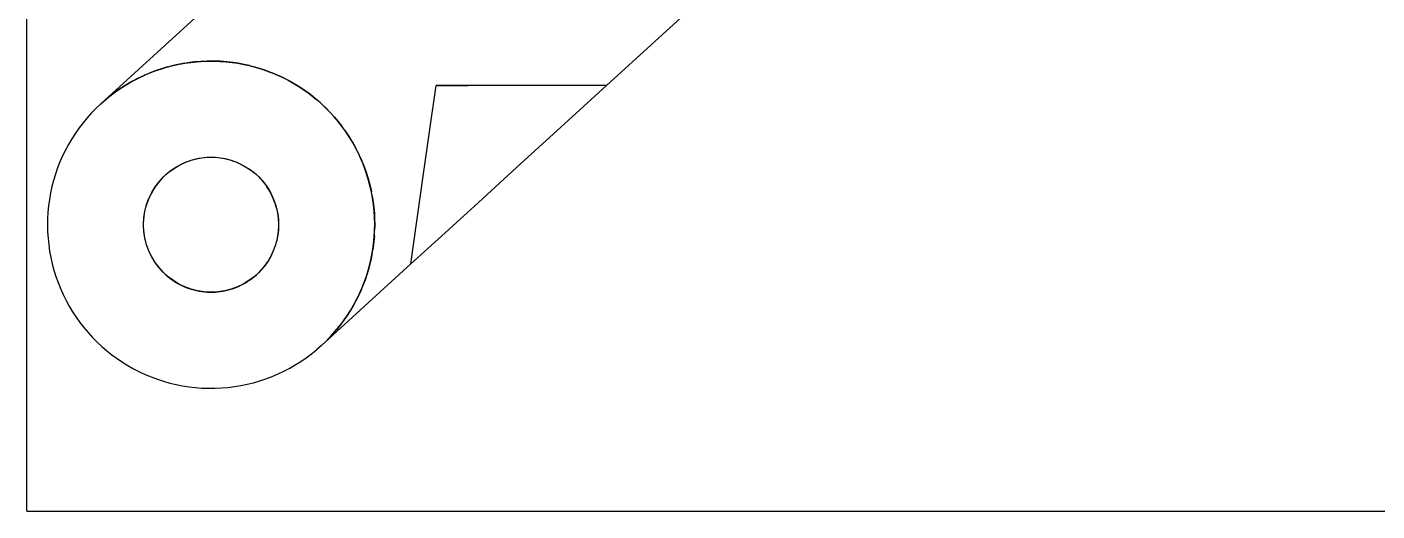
# Model space of a CAD drawing. Header units: millimetres. Extents: x -70 to 246, y -216 to 66.
# Drawn here: x -66 to 0, y -66 to -42.3 of the extents above; entities that cross this region are included whole.
import ezdxf

# ---------------------------------------------------------------- set-up
doc = ezdxf.new("R2010")
doc.units = ezdxf.units.MM
doc.layers.add('TOP_XY', color=7, linetype='Continuous')

msp = doc.modelspace()

# ---------------------------------------------------------------- linework, layer by layer
msp.add_circle((-57, -52), 3.3)
at = {"layer": 'TOP_XY'}
for p, q in [((-66, -66), (-66, 0)), ((-62.392, -46.09), (-43.017, -28.415)), ((-24.926, -33.568), (-37.676, -45.2)), ((-59.13, -44.289), (-58.849, -44.217)), ((-58.766, -44.197), (-59.075, -44.274)), ((-58.849, -44.217), (-59.075, -44.274)), ((-58.849, -44.217), (-58.567, -44.155)), ((-58.849, -44.217), (-58.766, -44.197)), ((-58.454, -44.133), (-58.766, -44.197)), ((-58.567, -44.155), (-58.766, -44.197)), ((-58.567, -44.155), (-58.282, -44.103)), ((-58.567, -44.155), (-58.454, -44.133)), ((-58.141, -44.082), (-58.454, -44.133)), ((-58.282, -44.103), (-58.454, -44.133)), ((-58.282, -44.103), (-57.996, -44.062)), ((-58.282, -44.103), (-58.141, -44.082)), ((-57.825, -44.043), (-58.141, -44.082)), ((-57.996, -44.062), (-58.141, -44.082)), ((-57.996, -44.062), (-57.708, -44.031)), ((-57.996, -44.062), (-57.825, -44.043)), ((-57.508, -44.016), (-57.825, -44.043)), ((-57.708, -44.031), (-57.825, -44.043)), ((-57.708, -44.031), (-57.419, -44.011)), ((-57.708, -44.031), (-57.508, -44.016)), ((-57.19, -44.002), (-57.508, -44.016)), ((-57.419, -44.011), (-57.508, -44.016)), ((-57.419, -44.011), (-57.13, -44.001)), ((-57.419, -44.011), (-57.19, -44.002)), ((-57.13, -44.001), (-57.19, -44.002)), ((-56.872, -44.001), (-57.19, -44.002)), ((-57.13, -44.001), (-56.841, -44.002)), ((-57.13, -44.001), (-56.872, -44.001)), ((-56.841, -44.002), (-56.872, -44.001)), ((-56.554, -44.012), (-56.872, -44.001)), ((-56.841, -44.002), (-56.552, -44.013)), ((-56.841, -44.002), (-56.554, -44.012)), ((-56.552, -44.013), (-56.554, -44.012)), ((-56.237, -44.036), (-56.554, -44.012)), ((-56.552, -44.013), (-56.263, -44.034)), ((-56.263, -44.034), (-55.976, -44.066)), ((-56.263, -44.034), (-56.237, -44.036)), ((-55.976, -44.066), (-56.237, -44.036)), ((-55.921, -44.073), (-56.237, -44.036)), ((-55.976, -44.066), (-55.69, -44.108)), ((-55.976, -44.066), (-55.921, -44.073)), ((-55.69, -44.108), (-55.921, -44.073)), ((-55.606, -44.122), (-55.921, -44.073)), ((-55.69, -44.108), (-55.405, -44.161)), ((-55.69, -44.108), (-55.606, -44.122)), ((-55.405, -44.161), (-55.606, -44.122)), ((-55.294, -44.184), (-55.606, -44.122)), ((-55.405, -44.161), (-55.123, -44.223)), ((-55.405, -44.161), (-55.294, -44.184)), ((-55.123, -44.223), (-55.294, -44.184)), ((-54.985, -44.258), (-55.294, -44.184)), ((-60.56, -44.836), (-60.842, -44.983)), ((-60.74, -44.928), (-60.482, -44.797)), ((-60.74, -44.928), (-60.56, -44.836)), ((-60.272, -44.7), (-60.56, -44.836)), ((-60.482, -44.797), (-60.56, -44.836)), ((-60.482, -44.797), (-60.219, -44.676)), ((-60.482, -44.797), (-60.272, -44.7)), ((-59.98, -44.576), (-60.272, -44.7)), ((-60.219, -44.676), (-60.272, -44.7)), ((-60.219, -44.676), (-59.952, -44.565)), ((-60.219, -44.676), (-59.98, -44.576)), ((-59.682, -44.463), (-59.98, -44.576)), ((-59.952, -44.565), (-59.98, -44.576)), ((-59.952, -44.565), (-59.681, -44.463)), ((-59.952, -44.565), (-59.682, -44.463)), ((-59.38, -44.362), (-59.682, -44.463)), ((-59.681, -44.463), (-59.682, -44.463)), ((-59.681, -44.463), (-59.407, -44.371)), ((-59.407, -44.371), (-59.13, -44.289)), ((-59.407, -44.371), (-59.38, -44.362)), ((-59.075, -44.274), (-59.38, -44.362)), ((-59.13, -44.289), (-59.38, -44.362)), ((-59.13, -44.289), (-59.075, -44.274)), ((-55.123, -44.223), (-54.843, -44.296)), ((-55.123, -44.223), (-54.985, -44.258)), ((-54.843, -44.296), (-54.985, -44.258)), ((-54.679, -44.344), (-54.985, -44.258)), ((-54.843, -44.296), (-54.566, -44.379)), ((-54.843, -44.296), (-54.679, -44.344)), ((-54.566, -44.379), (-54.679, -44.344)), ((-54.376, -44.442), (-54.679, -44.344)), ((-54.566, -44.379), (-54.292, -44.472)), ((-54.566, -44.379), (-54.376, -44.442)), ((-54.292, -44.472), (-54.376, -44.442)), ((-54.078, -44.553), (-54.376, -44.442)), ((-54.292, -44.472), (-54.021, -44.575)), ((-54.292, -44.472), (-54.078, -44.553)), ((-54.021, -44.575), (-54.078, -44.553)), ((-53.784, -44.675), (-54.078, -44.553)), ((-54.021, -44.575), (-53.755, -44.688)), ((-54.021, -44.575), (-53.784, -44.675)), ((-53.755, -44.688), (-53.784, -44.675)), ((-53.495, -44.808), (-53.784, -44.675)), ((-53.493, -44.81), (-53.755, -44.688)), ((-53.755, -44.688), (-53.495, -44.808)), ((-53.493, -44.81), (-53.495, -44.808)), ((-53.212, -44.953), (-53.495, -44.808)), ((-53.493, -44.81), (-53.235, -44.941)), ((-61.65, -45.49), (-61.905, -45.68)), ((-61.72, -45.541), (-61.483, -45.374)), ((-61.72, -45.541), (-61.65, -45.49)), ((-61.387, -45.31), (-61.65, -45.49)), ((-61.483, -45.374), (-61.65, -45.49)), ((-61.483, -45.374), (-61.241, -45.217)), ((-61.483, -45.374), (-61.387, -45.31)), ((-61.118, -45.141), (-61.387, -45.31)), ((-61.241, -45.217), (-61.387, -45.31)), ((-61.241, -45.217), (-60.993, -45.068)), ((-61.241, -45.217), (-61.118, -45.141)), ((-60.842, -44.983), (-61.118, -45.141)), ((-60.993, -45.068), (-61.118, -45.141)), ((-60.993, -45.068), (-60.74, -44.928)), ((-60.993, -45.068), (-60.842, -44.983)), ((-60.74, -44.928), (-60.842, -44.983)), ((-53.235, -44.941), (-52.982, -45.082)), ((-53.235, -44.941), (-53.212, -44.953)), ((-52.982, -45.082), (-53.212, -44.953)), ((-52.935, -45.11), (-53.212, -44.953)), ((-52.982, -45.082), (-52.735, -45.232)), ((-52.982, -45.082), (-52.935, -45.11)), ((-52.735, -45.232), (-52.935, -45.11)), ((-52.664, -45.277), (-52.935, -45.11)), ((-52.735, -45.232), (-52.493, -45.39)), ((-52.735, -45.232), (-52.664, -45.277)), ((-52.493, -45.39), (-52.664, -45.277)), ((-52.401, -45.454), (-52.664, -45.277)), ((-52.493, -45.39), (-52.257, -45.558)), ((-52.493, -45.39), (-52.401, -45.454)), ((-52.257, -45.558), (-52.401, -45.454)), ((-52.144, -45.642), (-52.401, -45.454)), ((-46.313, -47.351), (-46.002, -45.2)), ((-37.676, -45.2), (-46.002, -45.2)), ((-46.002, -45.2), (-44.436, -45.2)), ((-42.818, -45.2), (-44.436, -45.2)), ((-41.151, -45.2), (-42.818, -45.2)), ((-39.437, -45.2), (-41.151, -45.2)), ((-37.676, -45.2), (-39.906, -47.234)), ((-37.676, -45.2), (-39.437, -45.2)), ((-62.392, -46.09), (-62.622, -46.309)), ((-62.392, -46.09), (-62.152, -45.88)), ((-62.392, -46.09), (-62.174, -45.899)), ((-62.174, -45.899), (-61.951, -45.716)), ((-62.174, -45.899), (-62.152, -45.88)), ((-61.905, -45.68), (-62.152, -45.88)), ((-61.951, -45.716), (-62.152, -45.88)), ((-61.951, -45.716), (-61.72, -45.541)), ((-61.951, -45.716), (-61.905, -45.68)), ((-61.72, -45.541), (-61.905, -45.68)), ((-52.257, -45.558), (-52.027, -45.733)), ((-52.257, -45.558), (-52.144, -45.642)), ((-52.027, -45.733), (-52.144, -45.642)), ((-51.895, -45.84), (-52.144, -45.642)), ((-52.027, -45.733), (-51.804, -45.917)), ((-52.027, -45.733), (-51.895, -45.84)), ((-51.804, -45.917), (-51.895, -45.84)), ((-51.654, -46.048), (-51.895, -45.84)), ((-51.804, -45.917), (-51.587, -46.109)), ((-51.804, -45.917), (-51.654, -46.048)), ((-51.587, -46.109), (-51.654, -46.048)), ((-51.422, -46.266), (-51.654, -46.048)), ((-51.587, -46.109), (-51.378, -46.309)), ((-51.587, -46.109), (-51.422, -46.266)), ((-63.057, -46.774), (-63.26, -47.019)), ((-62.844, -46.537), (-63.057, -46.774)), ((-62.622, -46.309), (-62.844, -46.537)), ((-51.378, -46.309), (-51.422, -46.266)), ((-51.198, -46.492), (-51.422, -46.266)), ((-51.378, -46.309), (-51.176, -46.516)), ((-51.378, -46.309), (-51.198, -46.492)), ((-51.176, -46.516), (-51.198, -46.492)), ((-50.984, -46.727), (-51.198, -46.492)), ((-51.176, -46.516), (-50.981, -46.73)), ((-51.176, -46.516), (-50.984, -46.727)), ((-50.981, -46.73), (-50.984, -46.727)), ((-50.779, -46.97), (-50.984, -46.727)), ((-50.981, -46.73), (-50.795, -46.951)), ((-63.453, -47.271), (-63.636, -47.532)), ((-63.26, -47.019), (-63.453, -47.271)), ((-50.795, -46.951), (-50.616, -47.179)), ((-50.795, -46.951), (-50.779, -46.97)), ((-50.616, -47.179), (-50.779, -46.97)), ((-50.584, -47.222), (-50.779, -46.97)), ((-50.446, -47.413), (-50.616, -47.179)), ((-50.616, -47.179), (-50.584, -47.222)), ((-50.446, -47.413), (-50.584, -47.222)), ((-50.399, -47.48), (-50.584, -47.222)), ((-50.446, -47.413), (-50.284, -47.653)), ((-50.446, -47.413), (-50.399, -47.48)), ((-50.284, -47.653), (-50.399, -47.48)), ((-50.225, -47.746), (-50.399, -47.48)), ((-46.622, -49.521), (-46.313, -47.351)), ((-39.906, -47.234), (-42.061, -49.2)), ((-63.97, -48.073), (-64.12, -48.353)), ((-63.808, -47.799), (-63.97, -48.073)), ((-63.636, -47.532), (-63.808, -47.799)), ((-50.284, -47.653), (-50.132, -47.898)), ((-50.284, -47.653), (-50.225, -47.746)), ((-50.132, -47.898), (-50.225, -47.746)), ((-50.061, -48.019), (-50.225, -47.746)), ((-50.132, -47.898), (-49.988, -48.149)), ((-50.132, -47.898), (-50.061, -48.019)), ((-49.988, -48.149), (-50.061, -48.019)), ((-49.908, -48.298), (-50.061, -48.019)), ((-49.988, -48.149), (-49.853, -48.405)), ((-49.988, -48.149), (-49.908, -48.298)), ((-64.26, -48.639), (-64.388, -48.93)), ((-64.12, -48.353), (-64.26, -48.639)), ((-57.97, -48.846), (-57.844, -48.81)), ((-57.844, -48.81), (-57.716, -48.779)), ((-57.716, -48.779), (-57.587, -48.753)), ((-57.587, -48.753), (-57.458, -48.732)), ((-57.458, -48.732), (-57.328, -48.716)), ((-57.328, -48.716), (-57.197, -48.706)), ((-57.197, -48.706), (-57.066, -48.701)), ((-57.066, -48.701), (-56.934, -48.701)), ((-56.934, -48.701), (-56.803, -48.706)), ((-56.803, -48.706), (-56.672, -48.716)), ((-56.672, -48.716), (-56.542, -48.732)), ((-56.542, -48.732), (-56.413, -48.753)), ((-56.413, -48.753), (-56.284, -48.779)), ((-56.284, -48.779), (-56.156, -48.81)), ((-56.156, -48.81), (-56.03, -48.846)), ((-49.853, -48.405), (-49.908, -48.298)), ((-49.766, -48.583), (-49.908, -48.298)), ((-49.853, -48.405), (-49.728, -48.666)), ((-49.853, -48.405), (-49.766, -48.583)), ((-49.728, -48.666), (-49.766, -48.583)), ((-49.636, -48.873), (-49.766, -48.583)), ((-49.612, -48.931), (-49.728, -48.666)), ((-49.728, -48.666), (-49.636, -48.873)), ((-64.504, -49.227), (-64.608, -49.527)), ((-64.388, -48.93), (-64.504, -49.227)), ((-59.215, -49.553), (-59.116, -49.467)), ((-59.116, -49.467), (-59.013, -49.385)), ((-59.013, -49.385), (-58.908, -49.307)), ((-58.908, -49.307), (-58.799, -49.234)), ((-58.799, -49.234), (-58.688, -49.164)), ((-58.688, -49.164), (-58.574, -49.099)), ((-58.574, -49.099), (-58.457, -49.039)), ((-58.457, -49.039), (-58.338, -48.984)), ((-58.338, -48.984), (-58.217, -48.933)), ((-58.217, -48.933), (-58.094, -48.887)), ((-58.094, -48.887), (-57.97, -48.846)), ((-56.03, -48.846), (-55.906, -48.887)), ((-55.906, -48.887), (-55.783, -48.933)), ((-55.783, -48.933), (-55.662, -48.984)), ((-55.662, -48.984), (-55.543, -49.039)), ((-55.543, -49.039), (-55.426, -49.099)), ((-55.426, -49.099), (-55.312, -49.164)), ((-55.312, -49.164), (-55.201, -49.234)), ((-55.201, -49.234), (-55.092, -49.307)), ((-55.092, -49.307), (-54.987, -49.385)), ((-54.987, -49.385), (-54.884, -49.467)), ((-54.884, -49.467), (-54.785, -49.553)), ((-49.612, -48.931), (-49.636, -48.873)), ((-49.518, -49.169), (-49.636, -48.873)), ((-49.612, -48.931), (-49.506, -49.2)), ((-49.612, -48.931), (-49.518, -49.169)), ((-49.506, -49.2), (-49.518, -49.169)), ((-49.411, -49.468), (-49.518, -49.169)), ((-49.506, -49.2), (-49.41, -49.473)), ((-49.506, -49.2), (-49.411, -49.468)), ((-49.41, -49.473), (-49.411, -49.468)), ((-49.317, -49.772), (-49.411, -49.468)), ((-49.41, -49.473), (-49.323, -49.749)), ((-42.061, -49.2), (-43.933, -50.908)), ((-64.781, -50.139), (-64.848, -50.45)), ((-64.7, -49.831), (-64.781, -50.139)), ((-64.608, -49.527), (-64.7, -49.831)), ((-59.73, -50.146), (-59.802, -50.256)), ((-59.654, -50.039), (-59.73, -50.146)), ((-59.574, -49.935), (-59.654, -50.039)), ((-59.49, -49.834), (-59.574, -49.935)), ((-59.402, -49.737), (-59.49, -49.834)), ((-59.31, -49.643), (-59.402, -49.737)), ((-59.31, -49.643), (-59.215, -49.553)), ((-54.785, -49.553), (-54.69, -49.643)), ((-54.69, -49.643), (-54.598, -49.737)), ((-54.598, -49.737), (-54.51, -49.834)), ((-54.51, -49.834), (-54.426, -49.935)), ((-54.426, -49.935), (-54.346, -50.039)), ((-54.346, -50.039), (-54.27, -50.146)), ((-54.198, -50.256), (-54.27, -50.146)), ((-49.323, -49.749), (-49.247, -50.028)), ((-49.323, -49.749), (-49.317, -49.772)), ((-49.247, -50.028), (-49.317, -49.772)), ((-49.234, -50.079), (-49.317, -49.772)), ((-49.247, -50.028), (-49.181, -50.31)), ((-49.247, -50.028), (-49.234, -50.079)), ((-49.181, -50.31), (-49.234, -50.079)), ((-49.164, -50.389), (-49.234, -50.079)), ((-46.928, -51.71), (-46.622, -49.521)), ((-64.904, -50.763), (-64.947, -51.079)), ((-64.848, -50.45), (-64.904, -50.763)), ((-60.042, -50.722), (-60.091, -50.844)), ((-59.989, -50.602), (-60.042, -50.722)), ((-59.931, -50.484), (-59.989, -50.602)), ((-59.869, -50.369), (-59.931, -50.484)), ((-59.802, -50.256), (-59.869, -50.369)), ((-54.131, -50.369), (-54.198, -50.256)), ((-54.069, -50.484), (-54.131, -50.369)), ((-54.011, -50.602), (-54.069, -50.484)), ((-53.958, -50.722), (-54.011, -50.602)), ((-53.909, -50.844), (-53.958, -50.722)), ((-49.125, -50.594), (-49.181, -50.31)), ((-49.181, -50.31), (-49.164, -50.389)), ((-49.125, -50.594), (-49.164, -50.389)), ((-49.106, -50.702), (-49.164, -50.389)), ((-49.125, -50.594), (-49.079, -50.879)), ((-49.125, -50.594), (-49.106, -50.702)), ((-49.079, -50.879), (-49.106, -50.702)), ((-49.061, -51.017), (-49.106, -50.702)), ((-64.977, -51.395), (-64.995, -51.713)), ((-64.947, -51.079), (-64.977, -51.395)), ((-60.277, -51.607), (-60.258, -51.477)), ((-60.258, -51.477), (-60.235, -51.348)), ((-60.235, -51.348), (-60.207, -51.22)), ((-60.207, -51.22), (-60.173, -51.093)), ((-60.134, -50.968), (-60.173, -51.093)), ((-60.091, -50.844), (-60.134, -50.968)), ((-53.866, -50.968), (-53.909, -50.844)), ((-53.827, -51.093), (-53.866, -50.968)), ((-53.793, -51.22), (-53.827, -51.093)), ((-53.793, -51.22), (-53.765, -51.348)), ((-53.765, -51.348), (-53.742, -51.477)), ((-53.742, -51.477), (-53.723, -51.607)), ((-49.079, -50.879), (-49.044, -51.166)), ((-49.079, -50.879), (-49.061, -51.017)), ((-49.044, -51.166), (-49.061, -51.017)), ((-49.028, -51.334), (-49.061, -51.017)), ((-49.044, -51.166), (-49.019, -51.455)), ((-49.044, -51.166), (-49.028, -51.334)), ((-49.019, -51.455), (-49.028, -51.334)), ((-49.008, -51.651), (-49.028, -51.334)), ((-49.019, -51.455), (-49.005, -51.727)), ((-49.019, -51.455), (-49.008, -51.651)), ((-43.933, -50.908), (-45.561, -52.393)), ((-64.995, -51.713), (-65, -52.031)), ((-65, -52.031), (-64.992, -52.349)), ((-60.3, -52), (-60.297, -51.869)), ((-60.297, -52.131), (-60.3, -52)), ((-60.297, -51.869), (-60.29, -51.738)), ((-60.29, -52.262), (-60.297, -52.131)), ((-60.29, -51.738), (-60.277, -51.607)), ((-53.723, -51.607), (-53.71, -51.738)), ((-53.71, -51.738), (-53.703, -51.869)), ((-53.703, -52.131), (-53.71, -52.262)), ((-53.703, -51.869), (-53.7, -52)), ((-53.7, -52), (-53.703, -52.131)), ((-49.005, -51.727), (-49.008, -51.651)), ((-49, -51.969), (-49.008, -51.651)), ((-49.005, -51.727), (-49, -52)), ((-49.005, -51.727), (-49, -51.969)), ((-49.005, -52.287), (-49, -51.969)), ((-49, -52), (-49.005, -52.277)), ((-49, -52), (-49, -51.969)), ((-47.233, -53.918), (-46.928, -51.71)), ((-64.992, -52.349), (-64.972, -52.666)), ((-64.972, -52.666), (-64.939, -52.983)), ((-60.277, -52.393), (-60.29, -52.262)), ((-60.258, -52.523), (-60.277, -52.393)), ((-60.235, -52.652), (-60.258, -52.523)), ((-60.207, -52.78), (-60.235, -52.652)), ((-60.173, -52.907), (-60.207, -52.78)), ((-53.793, -52.78), (-53.827, -52.907)), ((-53.765, -52.652), (-53.793, -52.78)), ((-53.742, -52.523), (-53.765, -52.652)), ((-53.723, -52.393), (-53.742, -52.523)), ((-53.71, -52.262), (-53.723, -52.393)), ((-49.053, -52.921), (-49.023, -52.605)), ((-49.019, -52.554), (-49.043, -52.83)), ((-49.043, -52.83), (-49.023, -52.605)), ((-49.023, -52.605), (-49.005, -52.287)), ((-49.019, -52.554), (-49.023, -52.605)), ((-49.019, -52.554), (-49.005, -52.277)), ((-49.019, -52.554), (-49.005, -52.287)), ((-49.005, -52.277), (-49.005, -52.287)), ((-45.561, -52.393), (-46.405, -53.163)), ((-64.939, -52.983), (-64.894, -53.298)), ((-64.894, -53.298), (-64.836, -53.611)), ((-60.134, -53.032), (-60.173, -52.907)), ((-60.091, -53.156), (-60.134, -53.032)), ((-60.042, -53.278), (-60.091, -53.156)), ((-59.989, -53.398), (-60.042, -53.278)), ((-59.931, -53.516), (-59.989, -53.398)), ((-54.011, -53.398), (-54.069, -53.516)), ((-53.958, -53.278), (-54.011, -53.398)), ((-53.909, -53.156), (-53.958, -53.278)), ((-53.866, -53.032), (-53.909, -53.156)), ((-53.827, -52.907), (-53.866, -53.032)), ((-49.12, -53.378), (-49.172, -53.651)), ((-49.152, -53.55), (-49.096, -53.237)), ((-49.12, -53.378), (-49.152, -53.55)), ((-49.12, -53.378), (-49.077, -53.105)), ((-49.12, -53.378), (-49.096, -53.237)), ((-49.096, -53.237), (-49.053, -52.921)), ((-49.077, -53.105), (-49.096, -53.237)), ((-49.043, -52.83), (-49.077, -53.105)), ((-49.077, -53.105), (-49.053, -52.921)), ((-49.043, -52.83), (-49.053, -52.921)), ((-47.233, -53.918), (-46.405, -53.163)), ((-64.836, -53.611), (-64.766, -53.921)), ((-64.766, -53.921), (-64.683, -54.228)), ((-59.869, -53.631), (-59.931, -53.516)), ((-59.802, -53.744), (-59.869, -53.631)), ((-59.73, -53.854), (-59.802, -53.744)), ((-59.654, -53.961), (-59.73, -53.854)), ((-59.574, -54.065), (-59.654, -53.961)), ((-59.49, -54.166), (-59.574, -54.065)), ((-54.426, -54.065), (-54.51, -54.166)), ((-54.346, -53.961), (-54.426, -54.065)), ((-54.27, -53.854), (-54.346, -53.961)), ((-54.198, -53.744), (-54.27, -53.854)), ((-54.131, -53.631), (-54.198, -53.744)), ((-54.069, -53.516), (-54.131, -53.631)), ((-51.608, -57.91), (-47.233, -53.918)), ((-49.234, -53.921), (-49.305, -54.188)), ((-49.3, -54.169), (-49.219, -53.861)), ((-49.234, -53.921), (-49.3, -54.169)), ((-49.172, -53.651), (-49.234, -53.921)), ((-49.234, -53.921), (-49.219, -53.861)), ((-49.219, -53.861), (-49.152, -53.55)), ((-49.172, -53.651), (-49.219, -53.861)), ((-49.172, -53.651), (-49.152, -53.55)), ((-64.683, -54.228), (-64.589, -54.532)), ((-64.589, -54.532), (-64.482, -54.831)), ((-59.402, -54.263), (-59.49, -54.166)), ((-59.402, -54.263), (-59.31, -54.357)), ((-59.31, -54.357), (-59.215, -54.447)), ((-59.215, -54.447), (-59.116, -54.533)), ((-59.116, -54.533), (-59.013, -54.615)), ((-59.013, -54.615), (-58.908, -54.693)), ((-58.908, -54.693), (-58.799, -54.766)), ((-58.799, -54.766), (-58.688, -54.836)), ((-55.312, -54.836), (-55.201, -54.766)), ((-55.201, -54.766), (-55.092, -54.693)), ((-55.092, -54.693), (-54.987, -54.615)), ((-54.987, -54.615), (-54.884, -54.533)), ((-54.884, -54.533), (-54.785, -54.447)), ((-54.69, -54.357), (-54.785, -54.447)), ((-54.598, -54.263), (-54.69, -54.357)), ((-54.51, -54.166), (-54.598, -54.263)), ((-49.612, -55.07), (-49.496, -54.773)), ((-49.475, -54.716), (-49.574, -54.975)), ((-49.574, -54.975), (-49.496, -54.773)), ((-49.496, -54.773), (-49.392, -54.473)), ((-49.475, -54.716), (-49.496, -54.773)), ((-49.386, -54.454), (-49.475, -54.716)), ((-49.475, -54.716), (-49.392, -54.473)), ((-49.392, -54.473), (-49.3, -54.169)), ((-49.386, -54.454), (-49.392, -54.473)), ((-49.305, -54.188), (-49.386, -54.454)), ((-49.305, -54.188), (-49.3, -54.169)), ((-64.482, -54.831), (-64.364, -55.127)), ((-64.364, -55.127), (-64.234, -55.417)), ((-64.234, -55.417), (-64.092, -55.702)), ((-58.688, -54.836), (-58.574, -54.901)), ((-58.574, -54.901), (-58.457, -54.961)), ((-58.457, -54.961), (-58.338, -55.016)), ((-58.338, -55.016), (-58.217, -55.067)), ((-58.217, -55.067), (-58.094, -55.113)), ((-58.094, -55.113), (-57.97, -55.154)), ((-57.97, -55.154), (-57.844, -55.19)), ((-57.844, -55.19), (-57.716, -55.221)), ((-57.716, -55.221), (-57.587, -55.247)), ((-57.587, -55.247), (-57.458, -55.268)), ((-57.458, -55.268), (-57.328, -55.284)), ((-57.328, -55.284), (-57.197, -55.294)), ((-57.197, -55.294), (-57.066, -55.299)), ((-57.066, -55.299), (-56.934, -55.299)), ((-56.934, -55.299), (-56.803, -55.294)), ((-56.803, -55.294), (-56.672, -55.284)), ((-56.672, -55.284), (-56.542, -55.268)), ((-56.542, -55.268), (-56.413, -55.247)), ((-56.413, -55.247), (-56.284, -55.221)), ((-56.284, -55.221), (-56.156, -55.19)), ((-56.156, -55.19), (-56.03, -55.154)), ((-56.03, -55.154), (-55.906, -55.113)), ((-55.906, -55.113), (-55.783, -55.067)), ((-55.783, -55.067), (-55.662, -55.016)), ((-55.662, -55.016), (-55.543, -54.961)), ((-55.543, -54.961), (-55.426, -54.901)), ((-55.426, -54.901), (-55.312, -54.836)), ((-49.88, -55.647), (-49.74, -55.361)), ((-49.681, -55.23), (-49.797, -55.482)), ((-49.797, -55.482), (-49.74, -55.361)), ((-49.74, -55.361), (-49.612, -55.07)), ((-49.681, -55.23), (-49.74, -55.361)), ((-49.574, -54.975), (-49.681, -55.23)), ((-49.681, -55.23), (-49.612, -55.07)), ((-49.574, -54.975), (-49.612, -55.07)), ((-64.092, -55.702), (-63.939, -55.981)), ((-63.939, -55.981), (-63.775, -56.254)), ((-50.056, -55.972), (-50.197, -56.21)), ((-50.192, -56.201), (-50.03, -55.927)), ((-50.056, -55.972), (-50.192, -56.201)), ((-49.922, -55.729), (-50.056, -55.972)), ((-50.056, -55.972), (-50.03, -55.927)), ((-50.03, -55.927), (-49.88, -55.647)), ((-49.922, -55.729), (-50.03, -55.927)), ((-49.797, -55.482), (-49.922, -55.729)), ((-49.922, -55.729), (-49.88, -55.647)), ((-49.797, -55.482), (-49.88, -55.647)), ((-63.775, -56.254), (-63.601, -56.52)), ((-63.601, -56.52), (-63.416, -56.778)), ((-50.74, -56.981), (-50.547, -56.729)), ((-50.505, -56.671), (-50.671, -56.893)), ((-50.671, -56.893), (-50.547, -56.729)), ((-50.547, -56.729), (-50.364, -56.468)), ((-50.505, -56.671), (-50.547, -56.729)), ((-50.347, -56.443), (-50.505, -56.671)), ((-50.505, -56.671), (-50.364, -56.468)), ((-50.364, -56.468), (-50.192, -56.201)), ((-50.347, -56.443), (-50.364, -56.468)), ((-50.197, -56.21), (-50.347, -56.443)), ((-50.197, -56.21), (-50.192, -56.201)), ((-63.416, -56.778), (-63.221, -57.03)), ((-63.221, -57.03), (-63.016, -57.273)), ((-63.016, -57.273), (-62.802, -57.508)), ((-51.212, -57.523), (-51.024, -57.319)), ((-51.156, -57.463), (-50.943, -57.226)), ((-51.024, -57.319), (-51.156, -57.463)), ((-51.024, -57.319), (-50.844, -57.109)), ((-51.024, -57.319), (-50.943, -57.226)), ((-50.943, -57.226), (-50.74, -56.981)), ((-50.844, -57.109), (-50.943, -57.226)), ((-50.671, -56.893), (-50.844, -57.109)), ((-50.844, -57.109), (-50.74, -56.981)), ((-50.671, -56.893), (-50.74, -56.981)), ((-62.802, -57.508), (-62.578, -57.734)), ((-62.578, -57.734), (-62.346, -57.952)), ((-62.346, -57.952), (-62.105, -58.16)), ((-51.608, -57.91), (-51.848, -58.12)), ((-51.608, -57.91), (-51.378, -57.691)), ((-51.608, -57.91), (-51.407, -57.72)), ((-51.407, -57.72), (-51.212, -57.523)), ((-51.407, -57.72), (-51.378, -57.691)), ((-51.378, -57.691), (-51.156, -57.463)), ((-51.212, -57.523), (-51.378, -57.691)), ((-51.212, -57.523), (-51.156, -57.463)), ((-62.105, -58.16), (-61.856, -58.358)), ((-61.856, -58.358), (-61.599, -58.546)), ((-61.599, -58.546), (-61.336, -58.723)), ((-61.336, -58.723), (-61.065, -58.89)), ((-52.882, -58.859), (-52.613, -58.69)), ((-52.613, -58.69), (-52.35, -58.51)), ((-52.35, -58.51), (-52.095, -58.32)), ((-52.095, -58.32), (-51.848, -58.12)), ((-61.065, -58.89), (-60.788, -59.047)), ((-60.788, -59.047), (-60.505, -59.192)), ((-60.505, -59.192), (-60.216, -59.325)), ((-60.216, -59.325), (-59.922, -59.447)), ((-54.02, -59.424), (-53.728, -59.3)), ((-53.728, -59.3), (-53.44, -59.164)), ((-53.44, -59.164), (-53.158, -59.017)), ((-53.158, -59.017), (-52.882, -58.859)), ((-59.922, -59.447), (-59.624, -59.558)), ((-59.624, -59.558), (-59.321, -59.656)), ((-59.321, -59.656), (-59.015, -59.742)), ((-59.015, -59.742), (-58.706, -59.816)), ((-58.706, -59.816), (-58.394, -59.878)), ((-58.394, -59.878), (-58.079, -59.927)), ((-58.079, -59.927), (-57.763, -59.964)), ((-57.763, -59.964), (-57.446, -59.988)), ((-57.446, -59.988), (-57.128, -59.999)), ((-57.128, -59.999), (-56.81, -59.998)), ((-56.81, -59.998), (-56.492, -59.984)), ((-56.492, -59.984), (-56.175, -59.957)), ((-56.175, -59.957), (-55.859, -59.918)), ((-55.859, -59.918), (-55.546, -59.867)), ((-55.546, -59.867), (-55.234, -59.803)), ((-55.234, -59.803), (-54.925, -59.726)), ((-54.925, -59.726), (-54.62, -59.638)), ((-54.62, -59.638), (-54.318, -59.537)), ((-54.318, -59.537), (-54.02, -59.424)), ((-66, -66), (66, -66))]:
    msp.add_line(p, q, dxfattribs=at)

doc.saveas('drawing.dxf')
